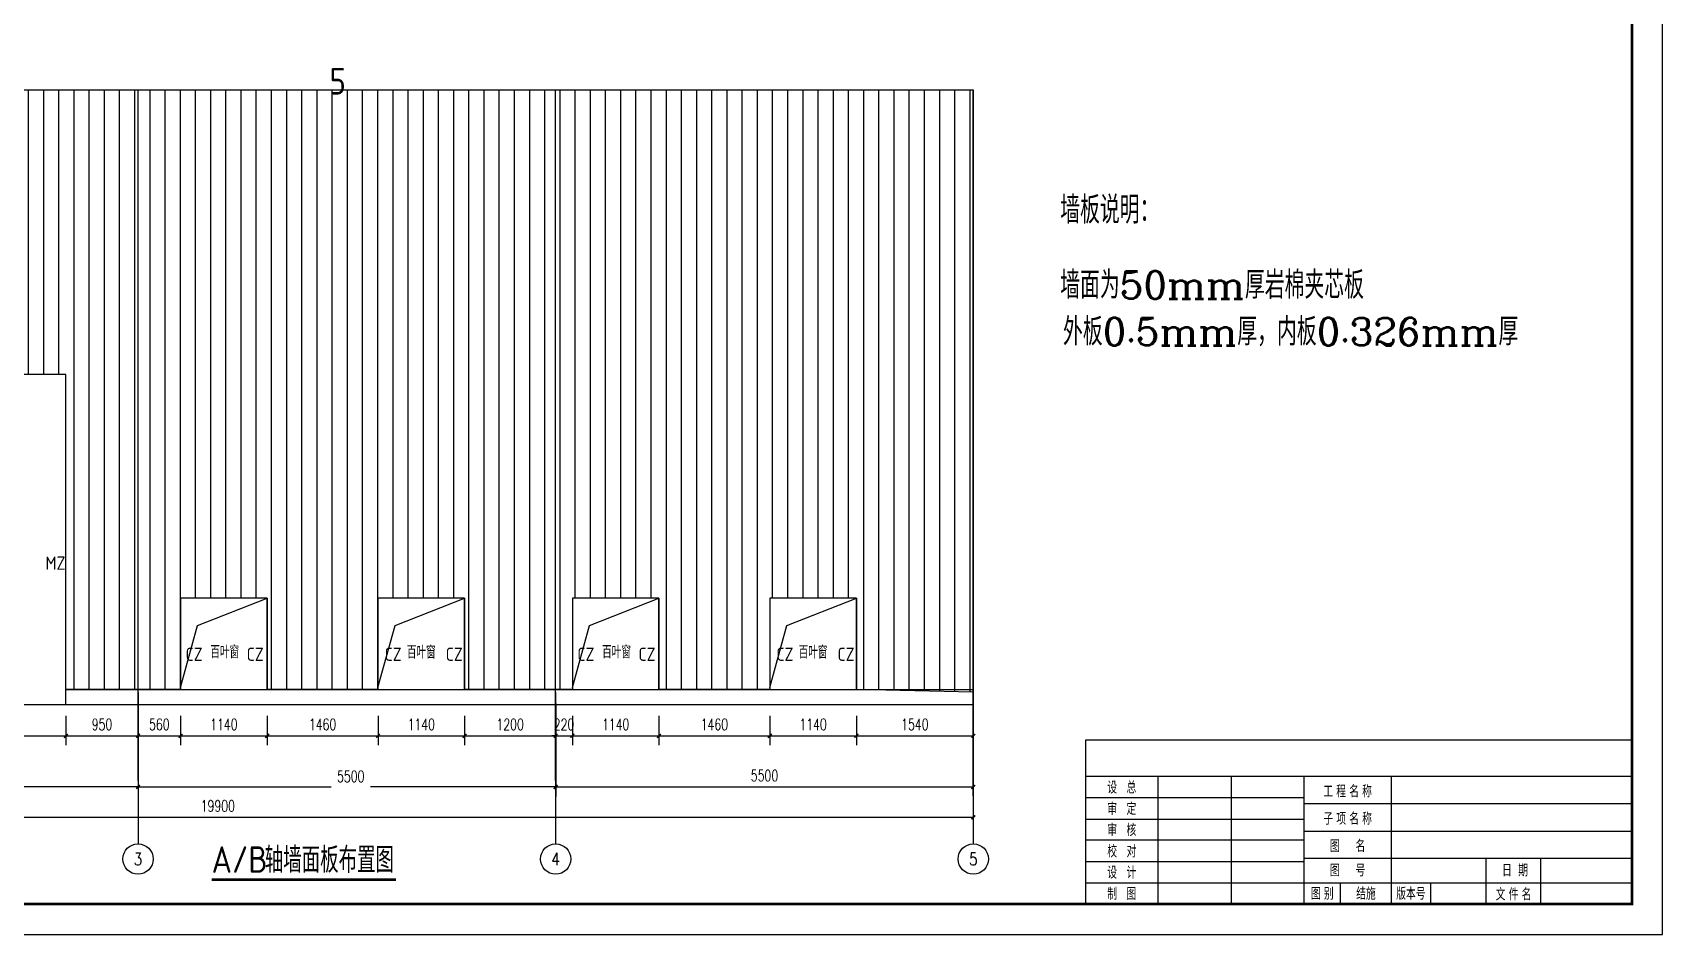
# Model space of a CAD drawing. Extents: x 1129386 to 1651949, y 463500 to 493200.
# Drawn here: x 1630485 to 1651949, y 469440 to 481320 of the extents above; entities that cross this region are included whole.
import ezdxf
from ezdxf.enums import TextEntityAlignment as Align

# ---------------------------------------------------------------- set-up
doc = ezdxf.new("R2010")
doc.units = 0
doc.header["$LTSCALE"] = 1000
doc.header["$MEASUREMENT"] = 0
for name, color, linetype in [('1', 7, 'Continuous'), ('8', 8, 'Continuous'), ('AXIS', 3, 'Continuous'), ('AXIS_TEXT', 7, 'Continuous'), ('DIM_SYMB', 3, 'Continuous'), ('DOTE', 1, 'Continuous'), ('PUB_DIM', 3, 'Continuous'), ('PUB_TEXT', 7, 'Continuous')]:
    doc.layers.add(name, color=color, linetype=linetype)
doc.styles.add('_TCH_AXIS', font='COMPLEX', dxfattribs={"bigfont": 'GBCBIG'})
doc.styles.add('_TCH_LABEL', font='COMPLEX', dxfattribs={"bigfont": 'GBCBIG'})
doc.styles.add('COMPLEX', font='COMPLEX')
doc.styles.add('DIM_FONT', font='SIMPLEX', dxfattribs={"width": 0.7, "bigfont": 'GBCBIG'})
doc.styles.get("Standard").update_dxf_attribs({"font": 'gbenor.shx', "bigfont": 'gbcbig.shx'})
doc.styles.add('XKB', font='tjtxt.shx', dxfattribs={"width": 0.7, "bigfont": 'tssdchn.shx'})
doc.dimstyles.new('DIMN50', dxfattribs={"dimscale": 0.5, "dimtxt": 300, "dimasz": 100, "dimexe": 250, "dimexo": 300, "dimgap": 150, "dimtad": 1, "dimdec": 0, "dimzin": 0, "dimdsep": 46, "dimtxsty": 'DIM_FONT', "dimblk": 'ARCHTICK', "dimcen": 0.09, "dimclrt": 7, "dimazin": 2, "dimtfac": 1, "dimtdec": 0, "dimtix": 1, "dimtmove": 2, "dimatfit": 3, "dimldrblk": 'ARCHTICK', "dimfxl": 0, "dimtolj": 1, "dimtzin": 0, "dimarcsym": 0})

# ---------------------------------------------------------------- blocks, each defined once
blk = doc.blocks.new('_ArchTick')
at = {"color": 0, "linetype": 'ByBlock', "const_width": 0.4}
blk.add_lwpolyline([(-0.5, -0.5), (0.5, 0.5)], dxfattribs=at)
blk = doc.blocks.new('*D383')
at = {"layer": 'Defpoints', "color": 0}
for p in [(1626924, 472468), (1630924, 472468), (1630924, 472056)]:
    blk.add_point(p, dxfattribs=at)
at = {"layer": 'PUB_DIM', "color": 0, "lineweight": -2}
for p, q in [((1626924, 472318), (1626924, 471931)), ((1630924, 472318), (1630924, 471931)), ((1626924, 472056), (1630924, 472056))]:
    blk.add_line(p, q, dxfattribs=at)
at = {"layer": 'PUB_DIM', "color": 0, "lineweight": -2, "xscale": 50, "yscale": 50, "zscale": 50, "rotation": 180}
blk.add_blockref('_ArchTick', (1626924, 472056), dxfattribs=at)
at = {"layer": 'PUB_DIM', "color": 0, "lineweight": -2, "xscale": 50, "yscale": 50, "zscale": 50}
blk.add_blockref('_ArchTick', (1630924, 472056), dxfattribs=at)
at = {"layer": 'PUB_DIM', "color": 7, "insert": (1628924, 472206), "char_height": 150, "attachment_point": 5, "style": 'DIM_FONT'}
blk.add_mtext('\\A1;4000', dxfattribs=at)
blk = doc.blocks.new('*D384')
at = {"layer": 'Defpoints', "color": 0}
for p in [(1630924, 472468), (1631874, 472468), (1631874, 472056)]:
    blk.add_point(p, dxfattribs=at)
at = {"layer": 'PUB_DIM', "color": 0, "lineweight": -2}
for p, q in [((1630924, 472318), (1630924, 471931)), ((1631874, 472318), (1631874, 471931)), ((1630924, 472056), (1631874, 472056))]:
    blk.add_line(p, q, dxfattribs=at)
at = {"layer": 'PUB_DIM', "color": 0, "lineweight": -2, "xscale": 50, "yscale": 50, "zscale": 50, "rotation": 180}
blk.add_blockref('_ArchTick', (1630924, 472056), dxfattribs=at)
at = {"layer": 'PUB_DIM', "color": 0, "lineweight": -2, "xscale": 50, "yscale": 50, "zscale": 50}
blk.add_blockref('_ArchTick', (1631874, 472056), dxfattribs=at)
at = {"layer": 'PUB_DIM', "color": 7, "insert": (1631399, 472206), "char_height": 150, "attachment_point": 5, "style": 'DIM_FONT'}
blk.add_mtext('\\A1;950', dxfattribs=at)
blk = doc.blocks.new('*D385')
at = {"layer": 'Defpoints', "color": 0}
for p in [(1631874, 472468), (1632434, 472468), (1632434, 472056)]:
    blk.add_point(p, dxfattribs=at)
at = {"layer": 'PUB_DIM', "color": 0, "lineweight": -2}
for p, q in [((1631874, 472318), (1631874, 471931)), ((1632434, 472318), (1632434, 471931)), ((1631874, 472056), (1632434, 472056))]:
    blk.add_line(p, q, dxfattribs=at)
at = {"layer": 'PUB_DIM', "color": 0, "lineweight": -2, "xscale": 50, "yscale": 50, "zscale": 50, "rotation": 180}
blk.add_blockref('_ArchTick', (1631874, 472056), dxfattribs=at)
at = {"layer": 'PUB_DIM', "color": 0, "lineweight": -2, "xscale": 50, "yscale": 50, "zscale": 50}
blk.add_blockref('_ArchTick', (1632434, 472056), dxfattribs=at)
at = {"layer": 'PUB_DIM', "color": 7, "insert": (1632154, 472206), "char_height": 150, "attachment_point": 5, "style": 'DIM_FONT'}
blk.add_mtext('\\A1;560', dxfattribs=at)
blk = doc.blocks.new('*D386')
at = {"layer": 'Defpoints', "color": 0}
for p in [(1632434, 472468), (1633574, 472468), (1633574, 472056)]:
    blk.add_point(p, dxfattribs=at)
at = {"layer": 'PUB_DIM', "color": 0, "lineweight": -2}
for p, q in [((1632434, 472318), (1632434, 471931)), ((1633574, 472318), (1633574, 471931)), ((1632434, 472056), (1633574, 472056))]:
    blk.add_line(p, q, dxfattribs=at)
at = {"layer": 'PUB_DIM', "color": 0, "lineweight": -2, "xscale": 50, "yscale": 50, "zscale": 50, "rotation": 180}
blk.add_blockref('_ArchTick', (1632434, 472056), dxfattribs=at)
at = {"layer": 'PUB_DIM', "color": 0, "lineweight": -2, "xscale": 50, "yscale": 50, "zscale": 50}
blk.add_blockref('_ArchTick', (1633574, 472056), dxfattribs=at)
at = {"layer": 'PUB_DIM', "color": 7, "insert": (1633004, 472206), "char_height": 150, "attachment_point": 5, "style": 'DIM_FONT'}
blk.add_mtext('\\A1;1140', dxfattribs=at)
blk = doc.blocks.new('*D387')
at = {"layer": 'Defpoints', "color": 0}
for p in [(1633574, 472468), (1635034, 472468), (1635034, 472056)]:
    blk.add_point(p, dxfattribs=at)
at = {"layer": 'PUB_DIM', "color": 0, "lineweight": -2}
for p, q in [((1633574, 472318), (1633574, 471931)), ((1635034, 472318), (1635034, 471931)), ((1633574, 472056), (1635034, 472056))]:
    blk.add_line(p, q, dxfattribs=at)
at = {"layer": 'PUB_DIM', "color": 0, "lineweight": -2, "xscale": 50, "yscale": 50, "zscale": 50, "rotation": 180}
blk.add_blockref('_ArchTick', (1633574, 472056), dxfattribs=at)
at = {"layer": 'PUB_DIM', "color": 0, "lineweight": -2, "xscale": 50, "yscale": 50, "zscale": 50}
blk.add_blockref('_ArchTick', (1635034, 472056), dxfattribs=at)
at = {"layer": 'PUB_DIM', "color": 7, "insert": (1634304, 472206), "char_height": 150, "attachment_point": 5, "style": 'DIM_FONT'}
blk.add_mtext('\\A1;1460', dxfattribs=at)
blk = doc.blocks.new('*D388')
at = {"layer": 'Defpoints', "color": 0}
for p in [(1635034, 472468), (1636174, 472468), (1636174, 472056)]:
    blk.add_point(p, dxfattribs=at)
at = {"layer": 'PUB_DIM', "color": 0, "lineweight": -2}
for p, q in [((1635034, 472318), (1635034, 471931)), ((1636174, 472318), (1636174, 471931)), ((1635034, 472056), (1636174, 472056))]:
    blk.add_line(p, q, dxfattribs=at)
at = {"layer": 'PUB_DIM', "color": 0, "lineweight": -2, "xscale": 50, "yscale": 50, "zscale": 50, "rotation": 180}
blk.add_blockref('_ArchTick', (1635034, 472056), dxfattribs=at)
at = {"layer": 'PUB_DIM', "color": 0, "lineweight": -2, "xscale": 50, "yscale": 50, "zscale": 50}
blk.add_blockref('_ArchTick', (1636174, 472056), dxfattribs=at)
at = {"layer": 'PUB_DIM', "color": 7, "insert": (1635604, 472206), "char_height": 150, "attachment_point": 5, "style": 'DIM_FONT'}
blk.add_mtext('\\A1;1140', dxfattribs=at)
blk = doc.blocks.new('*D389')
at = {"layer": 'Defpoints', "color": 0}
for p in [(1636174, 472468), (1637374, 472468), (1637374, 472056)]:
    blk.add_point(p, dxfattribs=at)
at = {"layer": 'PUB_DIM', "color": 0, "lineweight": -2}
for p, q in [((1636174, 472318), (1636174, 471931)), ((1637374, 472318), (1637374, 471931)), ((1636174, 472056), (1637374, 472056))]:
    blk.add_line(p, q, dxfattribs=at)
at = {"layer": 'PUB_DIM', "color": 0, "lineweight": -2, "xscale": 50, "yscale": 50, "zscale": 50, "rotation": 180}
blk.add_blockref('_ArchTick', (1636174, 472056), dxfattribs=at)
at = {"layer": 'PUB_DIM', "color": 0, "lineweight": -2, "xscale": 50, "yscale": 50, "zscale": 50}
blk.add_blockref('_ArchTick', (1637374, 472056), dxfattribs=at)
at = {"layer": 'PUB_DIM', "color": 7, "insert": (1636774, 472206), "char_height": 150, "attachment_point": 5, "style": 'DIM_FONT'}
blk.add_mtext('\\A1;1200', dxfattribs=at)
blk = doc.blocks.new('*D390')
at = {"layer": 'Defpoints', "color": 0}
for p in [(1637374, 472468), (1637594, 472468), (1637594, 472056)]:
    blk.add_point(p, dxfattribs=at)
at = {"layer": 'PUB_DIM', "color": 0, "lineweight": -2}
for p, q in [((1637374, 472318), (1637374, 471931)), ((1637594, 472318), (1637594, 471931)), ((1637374, 472056), (1637324, 472056)), ((1637374, 472056), (1637594, 472056)), ((1637594, 472056), (1637644, 472056))]:
    blk.add_line(p, q, dxfattribs=at)
at = {"layer": 'PUB_DIM', "color": 0, "lineweight": -2, "xscale": 50, "yscale": 50, "zscale": 50}
blk.add_blockref('_ArchTick', (1637374, 472056), dxfattribs=at)
at = {"layer": 'PUB_DIM', "color": 0, "lineweight": -2, "xscale": 50, "yscale": 50, "zscale": 50, "rotation": 180}
blk.add_blockref('_ArchTick', (1637594, 472056), dxfattribs=at)
at = {"layer": 'PUB_DIM', "color": 7, "insert": (1637484, 472206), "char_height": 150, "attachment_point": 5, "style": 'DIM_FONT'}
blk.add_mtext('\\A1;220', dxfattribs=at)
blk = doc.blocks.new('*D391')
at = {"layer": 'Defpoints', "color": 0}
for p in [(1637594, 472468), (1638734, 472468), (1638734, 472056)]:
    blk.add_point(p, dxfattribs=at)
at = {"layer": 'PUB_DIM', "color": 0, "lineweight": -2}
for p, q in [((1637594, 472318), (1637594, 471931)), ((1638734, 472318), (1638734, 471931)), ((1637594, 472056), (1638734, 472056))]:
    blk.add_line(p, q, dxfattribs=at)
at = {"layer": 'PUB_DIM', "color": 0, "lineweight": -2, "xscale": 50, "yscale": 50, "zscale": 50, "rotation": 180}
blk.add_blockref('_ArchTick', (1637594, 472056), dxfattribs=at)
at = {"layer": 'PUB_DIM', "color": 0, "lineweight": -2, "xscale": 50, "yscale": 50, "zscale": 50}
blk.add_blockref('_ArchTick', (1638734, 472056), dxfattribs=at)
at = {"layer": 'PUB_DIM', "color": 7, "insert": (1638164, 472206), "char_height": 150, "attachment_point": 5, "style": 'DIM_FONT'}
blk.add_mtext('\\A1;1140', dxfattribs=at)
blk = doc.blocks.new('*D392')
at = {"layer": 'Defpoints', "color": 0}
for p in [(1638734, 472468), (1640194, 472468), (1640194, 472056)]:
    blk.add_point(p, dxfattribs=at)
at = {"layer": 'PUB_DIM', "color": 0, "lineweight": -2}
for p, q in [((1638734, 472318), (1638734, 471931)), ((1640194, 472318), (1640194, 471931)), ((1638734, 472056), (1640194, 472056))]:
    blk.add_line(p, q, dxfattribs=at)
at = {"layer": 'PUB_DIM', "color": 0, "lineweight": -2, "xscale": 50, "yscale": 50, "zscale": 50, "rotation": 180}
blk.add_blockref('_ArchTick', (1638734, 472056), dxfattribs=at)
at = {"layer": 'PUB_DIM', "color": 0, "lineweight": -2, "xscale": 50, "yscale": 50, "zscale": 50}
blk.add_blockref('_ArchTick', (1640194, 472056), dxfattribs=at)
at = {"layer": 'PUB_DIM', "color": 7, "insert": (1639464, 472206), "char_height": 150, "attachment_point": 5, "style": 'DIM_FONT'}
blk.add_mtext('\\A1;1460', dxfattribs=at)
blk = doc.blocks.new('*D393')
at = {"layer": 'Defpoints', "color": 0}
for p in [(1640194, 472468), (1641334, 472468), (1641334, 472056)]:
    blk.add_point(p, dxfattribs=at)
at = {"layer": 'PUB_DIM', "color": 0, "lineweight": -2}
for p, q in [((1640194, 472318), (1640194, 471931)), ((1641334, 472318), (1641334, 471931)), ((1640194, 472056), (1641334, 472056))]:
    blk.add_line(p, q, dxfattribs=at)
at = {"layer": 'PUB_DIM', "color": 0, "lineweight": -2, "xscale": 50, "yscale": 50, "zscale": 50, "rotation": 180}
blk.add_blockref('_ArchTick', (1640194, 472056), dxfattribs=at)
at = {"layer": 'PUB_DIM', "color": 0, "lineweight": -2, "xscale": 50, "yscale": 50, "zscale": 50}
blk.add_blockref('_ArchTick', (1641334, 472056), dxfattribs=at)
at = {"layer": 'PUB_DIM', "color": 7, "insert": (1640764, 472206), "char_height": 150, "attachment_point": 5, "style": 'DIM_FONT'}
blk.add_mtext('\\A1;1140', dxfattribs=at)
blk = doc.blocks.new('*D394')
at = {"layer": 'Defpoints', "color": 0}
for p in [(1641334, 472468), (1642874, 472468), (1642874, 472056)]:
    blk.add_point(p, dxfattribs=at)
at = {"layer": 'PUB_DIM', "color": 0, "lineweight": -2}
for p, q in [((1641334, 472318), (1641334, 471931)), ((1642874, 472318), (1642874, 471931)), ((1641334, 472056), (1642874, 472056))]:
    blk.add_line(p, q, dxfattribs=at)
at = {"layer": 'PUB_DIM', "color": 0, "lineweight": -2, "xscale": 50, "yscale": 50, "zscale": 50, "rotation": 180}
blk.add_blockref('_ArchTick', (1641334, 472056), dxfattribs=at)
at = {"layer": 'PUB_DIM', "color": 0, "lineweight": -2, "xscale": 50, "yscale": 50, "zscale": 50}
blk.add_blockref('_ArchTick', (1642874, 472056), dxfattribs=at)
at = {"layer": 'PUB_DIM', "color": 7, "insert": (1642104, 472206), "char_height": 150, "attachment_point": 5, "style": 'DIM_FONT'}
blk.add_mtext('\\A1;1540', dxfattribs=at)
blk = doc.blocks.new('*D405')
at = {"layer": 'AXIS', "color": 0, "lineweight": -2}
for p, q in [((1626374, 472483), (1626374, 471258)), ((1631874, 472483), (1631874, 471258)), ((1626374, 471383), (1628664, 471383)), ((1631874, 471383), (1629184, 471383))]:
    blk.add_line(p, q, dxfattribs=at)
at = {"layer": 'Defpoints', "color": 0}
for p in [(1626374, 472633), (1631874, 472633), (1631874, 471383)]:
    blk.add_point(p, dxfattribs=at)
at = {"layer": 'AXIS', "color": 0, "lineweight": -2, "xscale": 50, "yscale": 50, "zscale": 50, "rotation": 180}
blk.add_blockref('_ArchTick', (1626374, 471383), dxfattribs=at)
at = {"layer": 'AXIS', "color": 0, "lineweight": -2, "xscale": 50, "yscale": 50, "zscale": 50}
blk.add_blockref('_ArchTick', (1631874, 471383), dxfattribs=at)
at = {"layer": 'AXIS', "color": 7, "insert": (1628924, 471521), "char_height": 150, "attachment_point": 5, "style": 'DIM_FONT'}
blk.add_mtext('\\A1;5500', dxfattribs=at)
blk = doc.blocks.new('*D406')
at = {"layer": 'AXIS', "color": 0, "lineweight": -2}
for p, q in [((1631874, 472483), (1631874, 471258)), ((1637374, 472483), (1637374, 471258)), ((1631874, 471383), (1634415, 471383)), ((1637374, 471383), (1634935, 471383))]:
    blk.add_line(p, q, dxfattribs=at)
at = {"layer": 'Defpoints', "color": 0}
for p in [(1631874, 472633), (1637374, 472633), (1637374, 471383)]:
    blk.add_point(p, dxfattribs=at)
at = {"layer": 'AXIS', "color": 0, "lineweight": -2, "xscale": 50, "yscale": 50, "zscale": 50, "rotation": 180}
blk.add_blockref('_ArchTick', (1631874, 471383), dxfattribs=at)
at = {"layer": 'AXIS', "color": 0, "lineweight": -2, "xscale": 50, "yscale": 50, "zscale": 50}
blk.add_blockref('_ArchTick', (1637374, 471383), dxfattribs=at)
at = {"layer": 'AXIS', "color": 7, "insert": (1634675, 471521), "char_height": 150, "attachment_point": 5, "style": 'DIM_FONT'}
blk.add_mtext('\\A1;5500', dxfattribs=at)
blk = doc.blocks.new('*D407')
at = {"layer": 'AXIS', "color": 0, "lineweight": -2}
for p, q in [((1637374, 472483), (1637374, 471258)), ((1642874, 472483), (1642874, 471258)), ((1637374, 471383), (1642874, 471383))]:
    blk.add_line(p, q, dxfattribs=at)
at = {"layer": 'Defpoints', "color": 0}
for p in [(1637374, 472633), (1642874, 472633), (1642874, 471383)]:
    blk.add_point(p, dxfattribs=at)
at = {"layer": 'AXIS', "color": 0, "lineweight": -2, "xscale": 50, "yscale": 50, "zscale": 50, "rotation": 180}
blk.add_blockref('_ArchTick', (1637374, 471383), dxfattribs=at)
at = {"layer": 'AXIS', "color": 0, "lineweight": -2, "xscale": 50, "yscale": 50, "zscale": 50}
blk.add_blockref('_ArchTick', (1642874, 471383), dxfattribs=at)
at = {"layer": 'AXIS', "color": 7, "insert": (1640124, 471533), "char_height": 150, "attachment_point": 5, "style": 'DIM_FONT'}
blk.add_mtext('\\A1;5500', dxfattribs=at)
blk = doc.blocks.new('*D408')
at = {"layer": 'AXIS', "color": 0, "lineweight": -2}
for p, q in [((1622974, 472483), (1622974, 470858)), ((1642874, 472483), (1642874, 470858)), ((1622974, 470983), (1642874, 470983))]:
    blk.add_line(p, q, dxfattribs=at)
at = {"layer": 'Defpoints', "color": 0}
for p in [(1622974, 472633), (1642874, 472633), (1642874, 470983)]:
    blk.add_point(p, dxfattribs=at)
at = {"layer": 'AXIS', "color": 0, "lineweight": -2, "xscale": 50, "yscale": 50, "zscale": 50, "rotation": 180}
blk.add_blockref('_ArchTick', (1622974, 470983), dxfattribs=at)
at = {"layer": 'AXIS', "color": 0, "lineweight": -2, "xscale": 50, "yscale": 50, "zscale": 50}
blk.add_blockref('_ArchTick', (1642874, 470983), dxfattribs=at)
at = {"layer": 'AXIS', "color": 7, "insert": (1632924, 471133), "char_height": 150, "attachment_point": 5, "style": 'DIM_FONT'}
blk.add_mtext('\\A1;19900', dxfattribs=at)
blk = doc.blocks.new('_AXISO')
blk.add_circle((0, 0), 0.5)
at = {"layer": 'AXIS_TEXT', "style": 'COMPLEX', "width": 1.041667}
blk.add_attdef('A', text='', height=0.56, dxfattribs=at).set_placement((-0.25, -0.28), (0.25, -0.28), align=Align.FIT)

msp = doc.modelspace()

# ---------------------------------------------------------------- hatches: boundary and pattern name
h = msp.add_hatch()
h.set_pattern_fill('饰面砖', color=256, scale=100, style=0)
h.set_pattern_definition([(90, (1451431.3, 483139.8), (-200, 1e-14), [])])
h.paths.add_polyline_path([(1622973.6, 480567.7), (1642873.6, 480567.7), (1642873.6, 472633.2), (1641333.6, 472667.7), (1641333.6, 473867.7), (1640193.6, 473867.7), (1640193.6, 472667.7), (1638733.6, 472667.7), (1638733.6, 473867.7), (1637593.6, 473867.7), (1637593.6, 472667.7), (1636173.6, 472667.7), (1636173.6, 473867.7), (1635033.6, 473867.7), (1635033.6, 472667.7), (1633573.6, 472667.7), (1633573.6, 473867.7), (1632433.6, 473867.7), (1632433.6, 472667.7), (1630923.6, 472667.7), (1630923.6, 476817.7), (1626923.6, 476817.7), (1626923.6, 472667.7), (1622973.6, 472667.7)])

# ---------------------------------------------------------------- linework, layer by layer
for p, q in [((1630923.6, 472467.7), (1630923.6, 476817.7)), ((1632433.6, 473867.7), (1632433.6, 472667.7)), ((1633573.6, 473867.7), (1633573.6, 472667.7)), ((1635033.6, 473867.7), (1635033.6, 472667.7)), ((1636173.6, 473867.7), (1636173.6, 472667.7)), ((1637593.6, 473867.7), (1637593.6, 472667.7)), ((1638733.6, 473867.7), (1638733.6, 472667.7)), ((1640193.6, 473867.7), (1640193.6, 472667.7)), ((1641333.6, 473867.7), (1641333.6, 472667.7))]:
    msp.add_line(p, q)
for points in [[(1622973.6, 480567.7), (1642873.6, 480567.7), (1642873.6, 472633.2), (1641333.6, 472667.7), (1641333.6, 473867.7), (1640193.6, 473867.7), (1640193.6, 472667.7), (1638733.6, 472667.7), (1638733.6, 473867.7), (1637593.6, 473867.7), (1637593.6, 472667.7), (1636173.6, 472667.7), (1636173.6, 473867.7), (1635033.6, 473867.7), (1635033.6, 472667.7), (1633573.6, 472667.7), (1633573.6, 473867.7), (1632433.6, 473867.7), (1632433.6, 472667.7), (1630923.6, 472667.7), (1630923.6, 476817.7), (1626923.6, 476817.7)], [(1632433.6, 472692.7), (1632658, 473508.5), (1633573.6, 473867.7)], [(1635033.6, 472692.7), (1635258, 473508.5), (1636173.6, 473867.7)], [(1637593.6, 472692.7), (1637818, 473508.5), (1638733.6, 473867.7)], [(1640193.6, 472692.7), (1640418, 473508.5), (1641333.6, 473867.7)]]:
    msp.add_lwpolyline(points)
at = {"layer": '1', "ltscale": 0.5}
msp.add_lwpolyline([(1618309.4, 469440.1), (1651949.4, 469440.1), (1651949.4, 493200), (1618309.4, 493200)], close=True, dxfattribs=at)
at = {"layer": '1'}
for points in [[(1651549.4, 471520.1), (1644349.4, 471520.1)], [(1645309.4, 469840.1), (1645309.4, 471520.1)], [(1646269.4, 471520.1), (1646269.4, 469840.1)], [(1647229.4, 469840.1), (1647229.4, 471520.1)], [(1648378.4, 471520.1), (1648378.4, 469840.1)], [(1647229.4, 471240.1), (1644349.4, 471240.1)], [(1651549.4, 471160.1), (1647229.4, 471160.1)], [(1644349.4, 470960.1), (1647229.4, 470960.1)], [(1647229.4, 470800.1), (1651549.4, 470800.1)], [(1647229.4, 470680.1), (1644349.4, 470680.1)], [(1644349.4, 470400.1), (1647229.4, 470400.1)], [(1651549.4, 470440.1), (1647229.4, 470440.1)], [(1649629.4, 469840.1), (1649629.4, 470440.1)], [(1650349.4, 470120.1), (1650349.4, 470440.1)], [(1644349.4, 470120.1), (1651549.4, 470120.1)], [(1647711.9, 469840.1), (1647711.9, 470120.1)], [(1648895.4, 470120.1), (1648895.4, 469840.1)], [(1650349.4, 469840.1), (1650349.4, 470163.9)]]:
    msp.add_lwpolyline(points, dxfattribs=at)
at = {"layer": '8', "ltscale": 0.5, "const_width": 32}
msp.add_lwpolyline([(1619309.4, 469840.1), (1651549.4, 469840.1), (1651549.4, 492800), (1619309.4, 492800)], close=True, dxfattribs=at)
at = {"layer": '8'}
msp.add_lwpolyline([(1651549.4, 472000.1), (1644349.4, 472000.1), (1644349.4, 469840.1)], dxfattribs=at)
at = {"layer": 'AXIS'}
for p, q in [((1631873.6, 472633.2), (1631873.6, 470633.2)), ((1637373.6, 472633.2), (1637373.6, 470633.2)), ((1642873.6, 472633.2), (1642873.6, 470633.2))]:
    msp.add_line(p, q, dxfattribs=at)
at = {"layer": 'DIM_SYMB', "const_width": 35}
msp.add_lwpolyline([(1632842.7, 470159.3), (1635269.6, 470159.3)], dxfattribs=at)
at = {"layer": 'DOTE'}
for p, q in [((1622973.6, 480567.7), (1642873.6, 480567.7)), ((1631873.6, 471467.7), (1631873.6, 480567.7)), ((1637373.6, 471467.7), (1637373.6, 480567.7)), ((1642873.6, 471267.7), (1642873.6, 480567.7)), ((1630923.6, 472667.7), (1642873.6, 472667.7)), ((1622973.6, 472467.7), (1642873.6, 472467.7))]:
    msp.add_line(p, q, dxfattribs=at)

# ---------------------------------------------------------------- block references
at = {"layer": 'AXIS'}
ref = msp.add_blockref('_AXISO', (1631873.6, 470433.2), dxfattribs=dict(at, xscale=400, yscale=400, zscale=400))
ref.add_attrib('A', '3', dxfattribs={"layer": 'AXIS_TEXT', "height": 164.4, "style": '_TCH_AXIS'}).set_placement((1631818.8, 470351), (1631928.4, 470351), align=Align.FIT)
ref = msp.add_blockref('_AXISO', (1637373.6, 470433.2), dxfattribs=dict(at, xscale=400, yscale=400, zscale=400))
ref.add_attrib('A', '4', dxfattribs={"layer": 'AXIS_TEXT', "height": 160.2, "style": '_TCH_AXIS', "width": 0.9375}).set_placement((1637316.4, 470353.1), (1637430.9, 470353.1), align=Align.FIT)
ref = msp.add_blockref('_AXISO', (1642873.6, 470433.2), dxfattribs=dict(at, xscale=400, yscale=400, zscale=400))
ref.add_attrib('A', '5', dxfattribs={"layer": 'AXIS_TEXT', "height": 164.4, "style": '_TCH_AXIS'}).set_placement((1642818.8, 470351), (1642928.4, 470351), align=Align.FIT)

# ---------------------------------------------------------------- texts
at = {"color": 4, "style": '_TCH_LABEL'}
for s, p in [('墙板说明：', (1644018.6, 478803.6)), ('墙面为50mm厚岩棉夹芯板', (1644018.6, 477813.1)), ('外板0.5mm厚，内板0.326mm厚', (1644054.8, 477198.1))]:
    msp.add_text(s, height=362.88, dxfattribs=at).set_placement(p)
at = {"layer": '1', "style": 'XKB', "width": 0.7}
for s, p in [('设   总', (1644829.4, 471294.8)), ('工 程 名 称', (1647803.9, 471243.9)), ('审   定', (1644829.4, 471014.8)), ('子 项 名 称', (1647803.9, 470883.9)), ('审   核', (1644829.4, 470734.8)), ('校   对', (1644829.4, 470454.8)), ('图     名', (1647803.9, 470523.9)), ('设   计', (1644829.4, 470174.8)), ('图     号', (1647803.9, 470203.9)), ('日  期', (1650007.9, 470203.9)), ('结施', (1648045.1, 469897.2)), ('版本号', (1648636.9, 469896.2)), ('制   图', (1644829.4, 469894.8)), ('图 别', (1647470.6, 469897.2)), ('文 件 名', (1649989.4, 469887.4))]:
    msp.add_text(s, height=160, dxfattribs=at).set_placement(p, align=Align.CENTER)
at = {"layer": 'PUB_TEXT'}
for s, height, p in [('5', 350, (1634395.1, 480504.1)), ('MZ', 175, (1630654.4, 474243.6)), ('CZ', 175, (1632499.9, 473043.6)), ('百叶窗', 168.79, (1632825.6, 473076.2)), ('CZ', 175, (1633304.4, 473043.6)), ('CZ', 175, (1635121.1, 473043.6)), ('百叶窗', 168.79, (1635413.8, 473073)), ('CZ', 175, (1635925.6, 473043.6)), ('CZ', 175, (1637659.9, 473043.6)), ('百叶窗', 168.79, (1637985.6, 473076.2)), ('CZ', 175, (1638464.4, 473043.6)), ('CZ', 175, (1640281.1, 473043.6)), ('百叶窗', 168.79, (1640573.8, 473073)), ('CZ', 175, (1641085.6, 473043.6)), ('A/B', 350, (1632842.7, 470251.6)), ('轴墙面板布置图', 337.59, (1633542.7, 470251.6))]:
    msp.add_text(s, height=height, dxfattribs=at).set_placement(p)

# ---------------------------------------------------------------- dimensions: what is measured, and where the dimension line sits
at = {"layer": 'AXIS'}
for p1, distance, picture, middle in [((1622973.6, 472633.2), -1650, '*D408', (1632923.6, 471133.2)), ((1637373.6, 472633.2), -1250, '*D407', (1640123.6, 471533.2))]:
    dim = msp.add_aligned_dim(p1=p1, p2=(1642873.6, 472633.2), distance=distance, dimstyle='DIMN50', dxfattribs=at)
    dim.commit()
    dim.dimension.update_dxf_attribs({"geometry": picture, "text_midpoint": middle})
for base, p1, p2, picture, middle in [((1631873.6, 471383.2), (1626373.6, 472633.2), (1631873.6, 472633.2), '*D405', (1628923.6, 471520.7)), ((1637373.6, 471383.2), (1631873.6, 472633.2), (1637373.6, 472633.2), '*D406', (1634674.6, 471520.7))]:
    dim = msp.add_linear_dim(base=base, p1=p1, p2=p2, angle=0, dimstyle='DIMN50', dxfattribs=at)
    dim.commit()
    dim.dimension.update_dxf_attribs({"geometry": picture, "text_midpoint": middle, "dimtype": 161})
at = {"layer": 'PUB_DIM'}
for p1, p2, picture, middle in [((1626923.6, 472467.7), (1630923.6, 472467.7), '*D383', (1628923.6, 472205.7)), ((1630923.6, 472467.7), (1631873.6, 472467.7), '*D384', (1631398.6, 472205.7)), ((1631873.6, 472467.7), (1632433.6, 472467.7), '*D385', (1632153.6, 472205.7)), ((1632433.6, 472467.7), (1633573.6, 472467.7), '*D386', (1633003.6, 472205.7)), ((1633573.6, 472467.7), (1635033.6, 472467.7), '*D387', (1634303.6, 472205.7)), ((1635033.6, 472467.7), (1636173.6, 472467.7), '*D388', (1635603.6, 472205.7)), ((1636173.6, 472467.7), (1637373.6, 472467.7), '*D389', (1636773.6, 472205.7)), ((1637373.6, 472467.7), (1637593.6, 472467.7), '*D390', (1637483.6, 472205.7)), ((1637593.6, 472467.7), (1638733.6, 472467.7), '*D391', (1638163.6, 472205.7)), ((1638733.6, 472467.7), (1640193.6, 472467.7), '*D392', (1639463.6, 472205.7)), ((1640193.6, 472467.7), (1641333.6, 472467.7), '*D393', (1640763.6, 472205.7)), ((1641333.6, 472467.7), (1642873.6, 472467.7), '*D394', (1642103.6, 472205.7))]:
    dim = msp.add_aligned_dim(p1=p1, p2=p2, distance=-412, dimstyle='DIMN50', dxfattribs=at)
    dim.commit()
    dim.dimension.update_dxf_attribs({"geometry": picture, "text_midpoint": middle})

doc.saveas('drawing.dxf')
